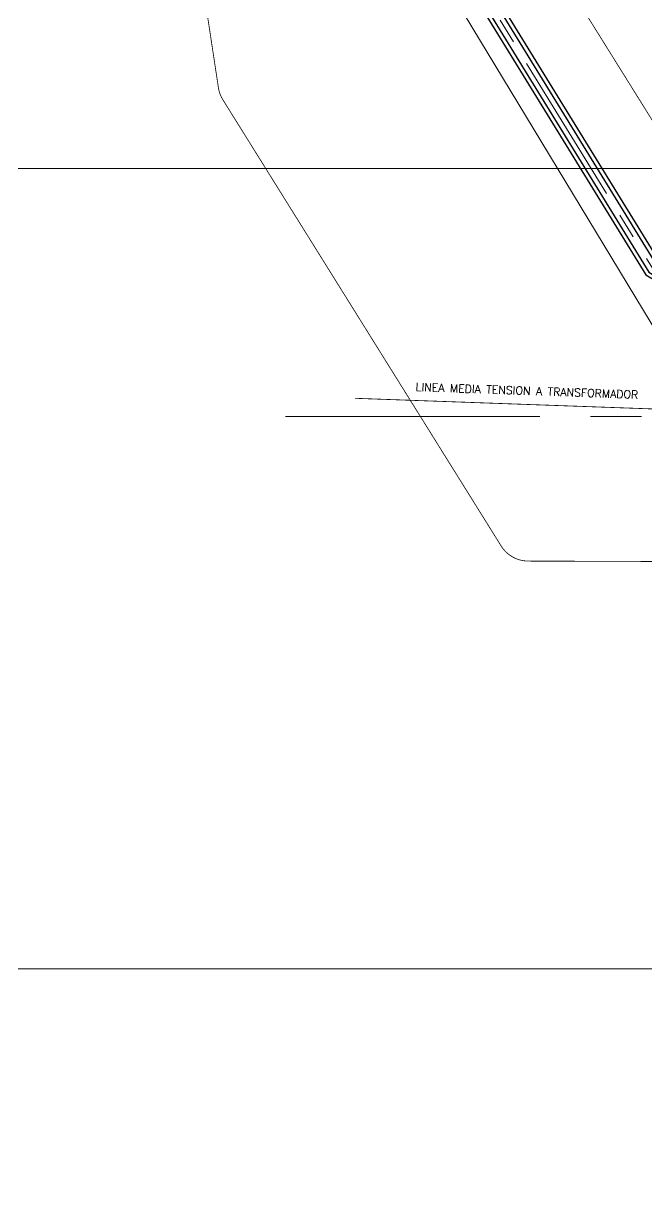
# Model space of a CAD drawing. Header units: millimetres. Extents: x 553474 to 556484, y 6145926 to 6146600.
# Drawn here: x 553900.5 to 553978.4, y 6146073.2 to 6146218.2 of the extents above; entities that cross this region are included whole.
import ezdxf

# ---------------------------------------------------------------- set-up
doc = ezdxf.new("R2010")
doc.units = ezdxf.units.MM
for name, pattern in [('( Hidden )', [0.375, 0.25, -0.125]), ('ACAD_ISO04W100', [30, 24, -3, 0, -3]), ('CENTER', [50.8, 31.75, -6.35, 6.35, -6.35]), ('CENTER2', [28.575, 19.05, -3.175, 3.175, -3.175])]:
    doc.linetypes.add(name, pattern=pattern)
for name, color, linetype in [('5', 5, 'Continuous'), ('ALAMBRADO', 1, 'Continuous'), ('COTA_PARC_50', 2, 'Continuous'), ('DESAGUES PRIMARIOS', 10, 'Continuous'), ('EJE DE ACCESO', 210, 'CENTER2'), ('Z-ARROYO', 142, 'Continuous'), ('ZANJA', 2, 'Continuous')]:
    doc.layers.add(name, color=color, linetype=linetype)
doc.layers.add('8', color=8, linetype='Continuous', lineweight=0)
doc.styles.add('ROMANS', font='romans.shx')
doc.styles.add('topografia rev A (17-04-08)$0$Standard', font='txt')
doc.linetypes.add('topografia rev A (17-04-08)$0$CERCO', pattern='A,0.5,-0.005,["X",topografia rev A (17-04-08)$0$Standard,S=0.5,R=0,X=-0.1,Y=-0.25],4', length=4.505)

msp = doc.modelspace()

# ---------------------------------------------------------------- linework, layer by layer
at = {"layer": '5', "linetype": 'CENTER', "lineweight": 0, "flags": 128}
msp.add_lwpolyline([(553933.271, 6146169.015), (554530.593, 6146169.015)], dxfattribs=at)
at = {"layer": '8', "lineweight": 0}
for p, q in [((553495.062, 6146200), (554400, 6146200)), ((553495.062, 6146100), (554400, 6146100))]:
    msp.add_line(p, q, dxfattribs=at)
at = {"layer": 'ALAMBRADO', "linetype": 'topografia rev A (17-04-08)$0$CERCO', "lineweight": 20, "ltscale": 3, "flags": 128}
msp.add_lwpolyline([(553831.756, 6146284.733), (553893.37, 6146322.064), (554038.094, 6146082.898), (554000.109, 6146059.861), (554000.109, 6146021.982), (554342.017, 6146021.982), (554342.017, 6146272.927), (554307.611, 6146307.108), (554088.39, 6146307.108), (554088.39, 6146291.358), (554072.601, 6146291.358)], dxfattribs=at)
at = {"layer": 'COTA_PARC_50', "color": 254, "linetype": 'ACAD_ISO04W100', "lineweight": 5, "const_width": 0.1, "flags": 128}
msp.add_lwpolyline([(554096.442, 6146165.775), (553941.953, 6146171.293)], dxfattribs=at)
at = {"layer": 'DESAGUES PRIMARIOS', "color": 254, "linetype": '( Hidden )', "lineweight": 5, "ltscale": 30, "const_width": 0.1, "flags": 128}
msp.add_lwpolyline([(554120.272, 6146169.502), (554095.538, 6146169.502, 0.1198872), (554093.701, 6146169.055), (554082.699, 6146163.365, -0.1185097), (554080.883, 6146162.918), (554034.112, 6146162.664, -0.4158057), (554032.102, 6146164.664), (554032.102, 6146190.003, 0.4133224), (554024.126, 6146198.003), (553986.217, 6146198.119, -0.2580898), (553982.835, 6146200.003), (553948.081, 6146255.753, -0.1019995), (553947.52, 6146257.268), (553937.463, 6146323.437, -0.0717684), (553937.454, 6146324.579), (553939.972, 6146343.013, -0.1998762), (553941.527, 6146345.666), (553947.876, 6146350.452, 0.1970261), (553949.425, 6146353.061), (553951.788, 6146369.052)], format="xyb", dxfattribs=at)
at = {"layer": 'DESAGUES PRIMARIOS', "color": 254, "lineweight": 5, "const_width": 0.1, "flags": 128}
msp.add_lwpolyline([(554100.795, 6146122.338), (554072.912, 6146122.338, 0.1198872), (554071.074, 6146121.891), (554060.072, 6146116.201, -0.1185097), (554058.256, 6146115.754), (554011.486, 6146115.5, -0.4158057), (554009.475, 6146117.5), (554009.475, 6146142.839, 0.4133224), (554001.499, 6146150.839), (553963.59, 6146150.954, -0.2580898), (553960.208, 6146152.838), (553925.454, 6146208.588, -0.1019995), (553924.894, 6146210.103), (553914.836, 6146276.272, -0.0717684), (553914.827, 6146277.415), (553917.345, 6146295.849, -0.1998762), (553918.9, 6146298.502), (553925.249, 6146303.288, 0.1970261), (553926.798, 6146305.897), (553929.161, 6146321.888)], format="xyb", dxfattribs=at)
at = {"layer": 'EJE DE ACCESO', "color": 10, "lineweight": 0, "flags": 128}
msp.add_lwpolyline([(553958.624, 6146322.246), (553947.628, 6146238.773), (553979.108, 6146187.549), (553992.248, 6146179.756), (553992.552, 6146164.616), (554040.329, 6146085.5)], dxfattribs=at)
at = {"layer": 'ZANJA', "flags": 128}
for points in [[(553957.443, 6146322.086), (553946.435, 6146238.519), (553978.277, 6146186.705), (553991.111, 6146179.093), (553991.408, 6146164.285), (554039.345, 6146084.905)], [(553957.981, 6146322.341), (553946.954, 6146238.63), (553978.638, 6146187.072), (553991.606, 6146179.382), (553991.906, 6146164.429), (554039.773, 6146085.164)], [(553959.053, 6146320.541), (553948.303, 6146238.917), (553979.578, 6146188.026), (553992.891, 6146180.131), (553993.198, 6146164.803), (554040.885, 6146085.836)], [(553997.026, 6146314.694), (553959.51, 6146320.171), (553948.822, 6146239.028), (553979.939, 6146188.393), (553993.385, 6146180.419), (553993.696, 6146164.947), (554041.313, 6146086.094)]]:
    msp.add_lwpolyline(points, dxfattribs=at)

# ---------------------------------------------------------------- texts
at = {"layer": 'Z-ARROYO', "color": 7, "insert": (553949.55, 6146173.212), "char_height": 1, "attachment_point": 1, "rotation": 358, "style": 'ROMANS'}
msp.add_mtext('LINEA MEDIA TENSION A TRANSFORMADOR ', dxfattribs=at)

doc.saveas('drawing.dxf')
